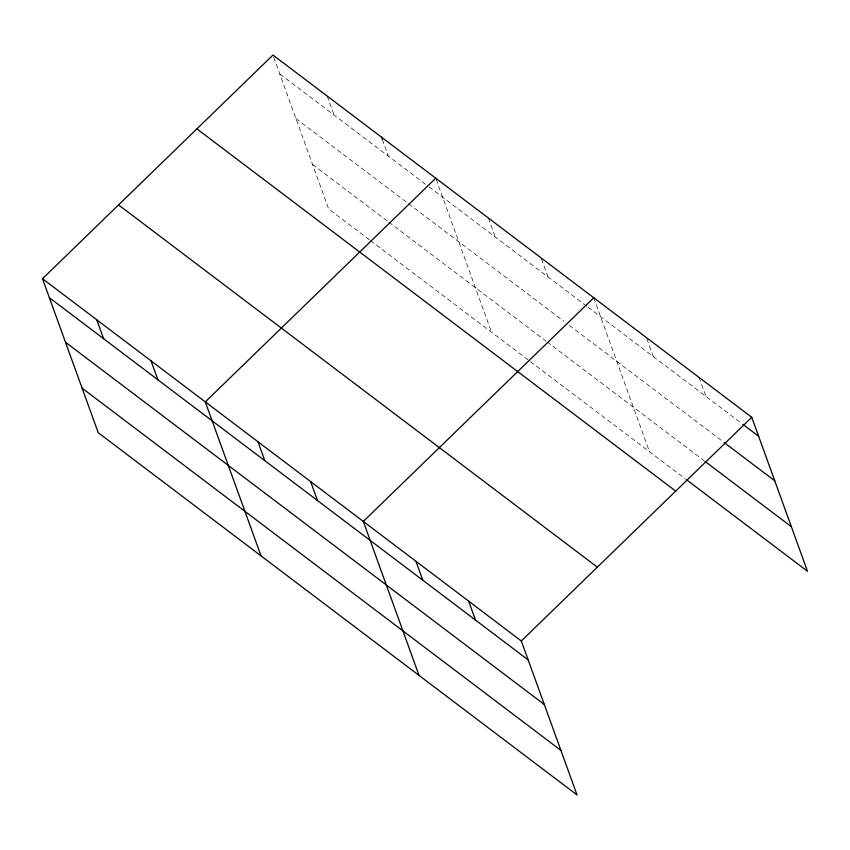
<?xml version="1.0" encoding="UTF-8"?>
<svg xmlns="http://www.w3.org/2000/svg" width="850" height="850" viewBox="0 0 850 850"><rect width="100%" height="100%" fill="white"/><g stroke="black" fill="none" stroke-linecap="round" stroke-linejoin="round"><path stroke-width="0.64" stroke-dasharray="4.25 3.19" d="M279.82 74.003L428.007 186.118M429.048 186.904L586.925 306.351M587.977 307.147L741.774 423.502M295.949 118.564L407.607 203.044M408.648 203.83L564.081 321.428M569.351 325.412L722.086 440.969M312.566 164.475L387.706 221.319M388.748 222.105L545.934 341.031M546.986 341.828L703.938 460.572M369.399 239.817L328.695 209.026L272.956 55.048M370.441 240.614L529.412 360.889M530.464 361.686L685.312 478.837M699.093 377.442L705.957 396.408M646.85 338.778L653.289 356.564M593.757 297.755L649.496 451.733M541.514 259.091L547.952 276.866M488.421 218.057L495.284 237.023M436.178 179.393L491.491 332.191M382.341 139.528L388.354 156.113M327.218 96.103L334.082 115.058"/><path stroke-width="1.27" d="M42.5 278.726L521.305 640.974L577.044 794.952L98.239 432.714L42.5 278.726L272.956 55.048L751.761 417.286L807.5 571.274L686.364 479.634M435.752 178.213L205.296 401.891L261.035 555.868M593.757 297.755L363.301 521.433L419.039 675.41M521.305 640.974L751.761 417.286M742.826 424.299L758.625 436.252M724.189 442.563L774.754 480.813M704.99 461.369L791.371 526.724M196.903 128.86L675.707 491.109M118.554 204.914L597.348 567.152M49.364 297.681L528.169 659.929M65.493 342.242L544.298 704.491M82.11 388.152L560.915 750.401M381.48 137.158L382.341 139.528M468.637 601.12L475.501 620.086M415.969 561.276L422.832 580.242M310.632 481.578L317.496 500.544M257.964 441.734L264.828 460.7M151.024 360.836L157.898 379.791M96.762 319.781L103.626 338.736"/></g></svg>
